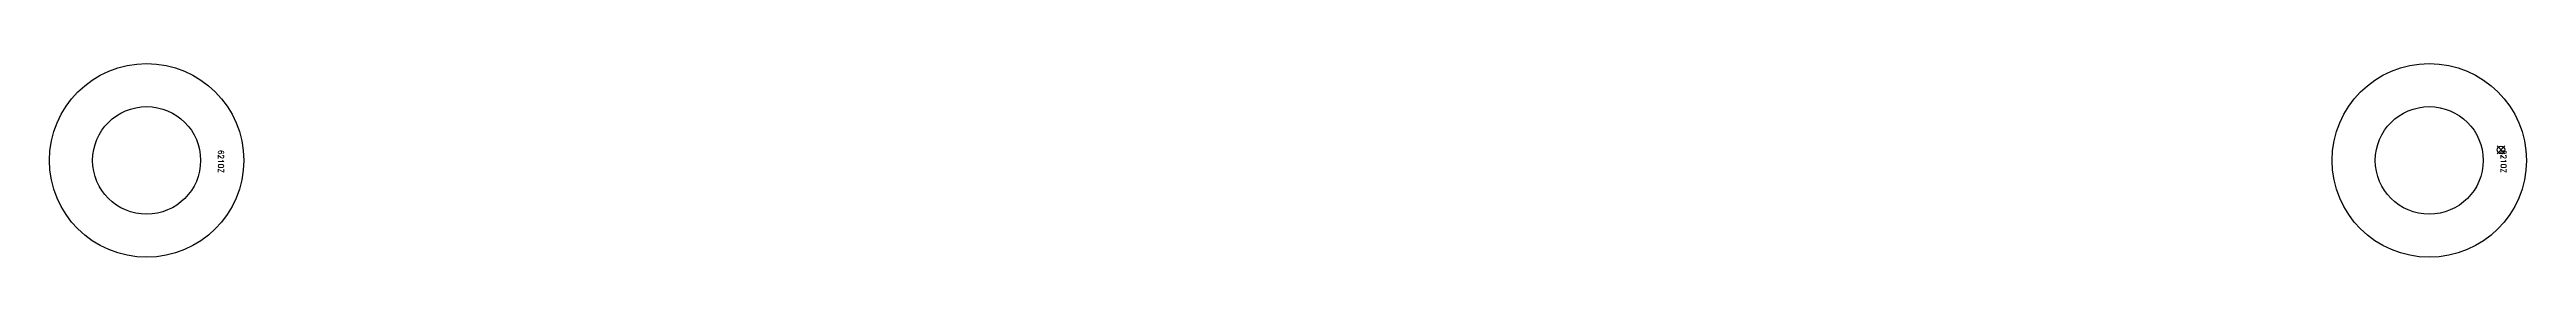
# Model space of a CAD drawing. Extents: x -993 to 154, y 130 to 220.
import ezdxf

# ---------------------------------------------------------------- set-up
doc = ezdxf.new("R2010")
doc.units = 0
doc.header["$MEASUREMENT"] = 0
doc.layers.get('0').update_dxf_attribs({"linetype": 'CONTINUOUS'})
doc.layers.add('$PARTREF_BOM', color=7, linetype='CONTINUOUS')
doc.styles.get("Standard").update_dxf_attribs({"font": 'txt.shx', "bigfont": 'chineset.shx'})

# ---------------------------------------------------------------- blocks, each defined once
blk = doc.blocks.new('PARTREF')
at = {"layer": '$PARTREF_BOM', "color": 2}
for p, q in [((-1.8, -1.8), (1.8, 1.8)), ((-1.8, 1.8), (1.8, -1.8))]:
    blk.add_line(p, q, dxfattribs=at)
blk.add_circle((0, 0), 1.75, dxfattribs=at)
at = {"layer": '$PARTREF_BOM', "color": 2, "flags": 1}
for tag, p in [('TAG5', (-16.1, -5)), ('TAG4', (-16.1, -9)), ('TAG3', (-16.1, -13)), ('TAG10', (-5.7, -5)), ('TAG9', (-5.7, -9)), ('TAG8', (-5.7, -13)), ('TAG15', (5.6, -4.7)), ('TAG14', (5.6, -8.7)), ('TAG13', (5.6, -12.7)), ('TAG2', (-16.1, -17)), ('TAG1', (-16.1, -21)), ('TAG7', (-5.7, -17)), ('TAG6', (-5.7, -21)), ('TAG12', (5.6, -16.7)), ('TAG11', (5.6, -20.7))]:
    blk.add_attdef(tag, p, '', height=2.5, dxfattribs=at)

msp = doc.modelspace()

# ---------------------------------------------------------------- linework, layer by layer
at = {"color": 7, "linetype": 'CONTINUOUS'}
for centre, radius in [((-948.4, 174.9), 45), ((108.9, 174.9), 45), ((-948.4, 174.9), 25), ((108.9, 174.9), 25)]:
    msp.add_circle(centre, radius, dxfattribs=at)

# ---------------------------------------------------------------- block references
at = {"color": 7}
msp.add_blockref('PARTREF', (142.1, 179.8), dxfattribs=at)

# ---------------------------------------------------------------- texts
at = {"color": 7, "linetype": 'CONTINUOUS'}
for p in [(-915.2, 179.8), (142.1, 179.8)]:
    msp.add_text('6210Z', height=2.5, rotation=270, dxfattribs=at).set_placement(p)

doc.saveas('drawing.dxf')
